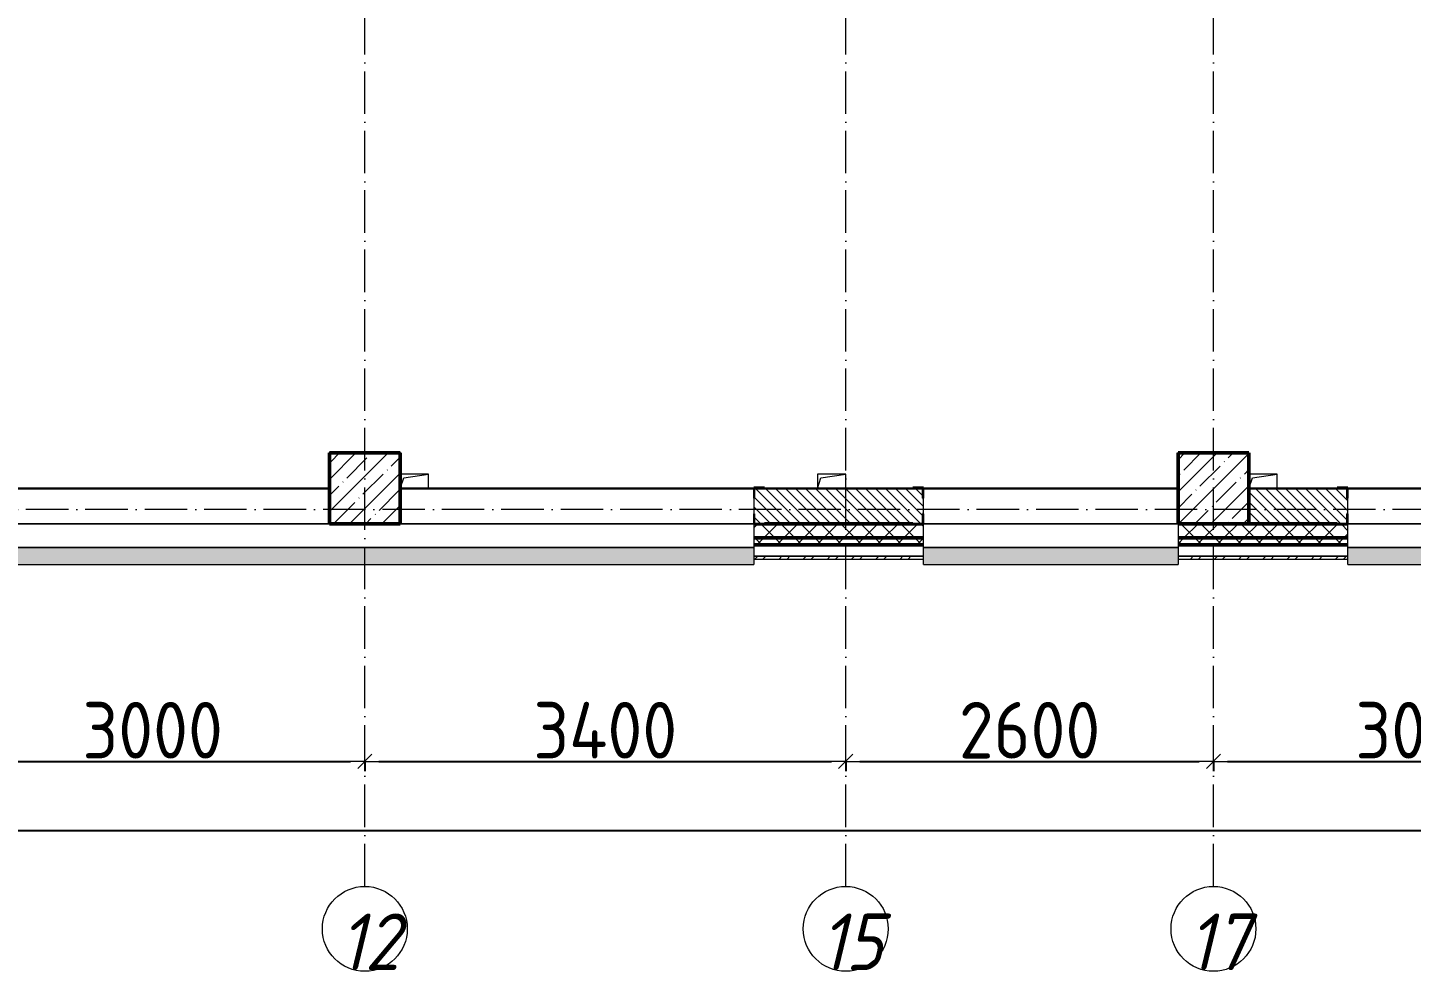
# Model space of a CAD drawing. Header units: millimetres. Extents: x -213536 to 1564669, y -45299 to 942238.
# Drawn here: x 567388 to 577171, y 281199 to 287869 of the extents above; entities that cross this region are included whole.
import ezdxf

# ---------------------------------------------------------------- set-up
doc = ezdxf.new("R2010")
doc.units = ezdxf.units.MM
doc.linetypes.add('50_200_ШТРИХ_1Т_ш5_п1_п1_', pattern=[700, 500, -100, 0, -100])
for name, color, linetype, lineweight in [('3) ЖБ 4м', 3, 'Continuous', 30), ('3.1) ЖБ окна 1.2 м', 102, 'Continuous', 30), ('A-____-____-DIMS', 7, 'Continuous', 9), ('A-GENM-____-MCUT', 7, 'Continuous', 25), ('A-GENM-____-OTLN', 7, 'Continuous', 9), ('A-GENM-____-OTLN-1', 7, 'Continuous', 25), ('A-GLAZ-____-OTLN', 7, 'Continuous', 9), ('A-WALL-____-MCUT-2', 7, 'Continuous', 50), ('A-WALL-____-MCUT-3', 7, 'Continuous', 9), ('A-WALL-____-OTLN', 7, 'Continuous', 9), ('A-WALL-____-PATT-1', 7, 'Continuous', 9), ('A-WALL-FNSH-MCUT-1', 7, 'Continuous', 9), ('S-COLS-____-MCUT', 7, 'Continuous', 50), ('S-COLS-____-OTLN', 7, 'Continuous', 9), ('S-GRID-____-IDEN', 7, 'Continuous', 9), ('S-GRID-____-OTLN-1', 7, '50_200_ШТРИХ_1Т_ш5_п1_п1_', 9)]:
    doc.layers.add(name, color=color, linetype=linetype, lineweight=lineweight)
doc.layers.add('A-GLAZ-____-OTLN-1', color=7, linetype='Continuous', lineweight=9, true_color=0xc0c0c0)
doc.styles.add('ISOCPEUR_I', font='isocpeui.ttf', dxfattribs={"width": 0.9, "height": 2.5})
doc.styles.add('СПДС', font='isocpeur.ttf', dxfattribs={"width": 0.9})
doc.dimstyles.new('Размера А3', dxfattribs={"dimtxt": 200, "dimasz": 100, "dimexe": 70, "dimexo": 100, "dimgap": 20, "dimtad": 1, "dimdec": 0, "dimrnd": 10, "dimzin": 0, "dimdsep": 46, "dimtxsty": 'СПДС', "dimblk": 'ARROWHEAD_6', "dimcen": 1, "dimclrd": 256, "dimclre": 256, "dimclrt": 256, "dimazin": 0, "dimtfac": 1, "dimtdec": 0, "dimtmove": 2, "dimatfit": 3, "dimfxl": 1, "dimtolj": 1, "dimtzin": 0, "dimarcsym": 0})
pattern_1 = [(45, (549721.47, 286281.11), (-70.71068, 70.71068), []), (135, (549721.47, 286281.11), (-70.71068, -70.71068), [])]
pattern_2 = [(135, (549721.475, 286281.11), (-35.35534, -35.35534), [])]

# ---------------------------------------------------------------- blocks, each defined once
blk = doc.blocks.new('BSC_Колонна _Прямоугольная - 500х500-V76-АР1_План отверстий 3 этажа в осях 1-64_А-ГГ')
at = {"layer": 'S-COLS-____-OTLN'}
h = blk.add_hatch(dxfattribs=at)
h.set_pattern_fill('FP_113', color=256, style=0, pattern_type=2)
h.set_pattern_definition([(45, (-20050, 1668.96), (-114.0493, 114.0493), []), (45, (-19935.95, 1668.96), (-114.0493, 114.0493), [201.613, -40.323, 3.353, -36.97])])
h.paths.add_polyline_path([(-250, -250), (250, -250), (250, 250), (-250, 250)], flags=0)
at = {"layer": 'S-COLS-____-MCUT'}
for p, q in [((250, 250), (-250, 250)), ((-250, 250), (-250, -250)), ((250, -250), (250, 250)), ((-250, -250), (250, -250))]:
    blk.add_line(p, q, dxfattribs=at)
blk = doc.blocks.new('BSC_Колонна _Прямоугольная - 500х500-V104-АР1_План отверстий 3 этажа в осях 1-64_А-ГГ')
at = {"layer": 'S-COLS-____-OTLN'}
h = blk.add_hatch(dxfattribs=at)
h.set_pattern_fill('FP_127', color=256, style=0, pattern_type=2)
h.set_pattern_definition([(45, (-26050, 1668.96), (-114.0493, 114.0493), []), (45, (-25935.95, 1668.96), (-114.0493, 114.0493), [201.613, -40.323, 3.353, -36.97])])
h.paths.add_polyline_path([(-250, -250), (250, -250), (250, 250), (-250, 250)], flags=0)
at = {"layer": 'S-COLS-____-MCUT'}
for p, q in [((250, 250), (-250, 250)), ((-250, 250), (-250, -250)), ((250, -250), (250, 250)), ((-250, -250), (250, -250))]:
    blk.add_line(p, q, dxfattribs=at)
blk = doc.blocks.new('Фахверк_СКБ_Уголок - 250_2700-27497298-АР1_План отверстий 3 этажа в осях 1-64_А-ГГ')
at = {"layer": 'A-GENM-____-MCUT'}
for p, q in [((200, 181), (125, 181)), ((125, 181), (125, 106)), ((125, 106), (131, 106)), ((131, 106), (131, 175)), ((131, 175), (200, 175)), ((200, 175), (200, 181)), ((131, -6), (125, -6)), ((125, -6), (125, -81)), ((125, -81), (200, -81)), ((131, -75), (131, -6)), ((200, -75), (131, -75)), ((200, -81), (200, -75))]:
    blk.add_line(p, q, dxfattribs=at)
blk = doc.blocks.new('AR_Отверстие прямоугольное _в плите_ - AR_Отверстие прямоугольное _в плите_-30510712-АР1_План отверстий 3 этажа в осях 1-64_А-ГГ')
at = {"layer": 'A-GENM-____-OTLN'}
for p, q in [((100, 50), (-100, 50)), ((-100, -50), (-75, 25)), ((-75, 25), (100, 50)), ((100, -50), (100, 50))]:
    blk.add_line(p, q, dxfattribs=at)
blk = doc.blocks.new('AR_Отверстие прямоугольное _в плите_ - AR_Отверстие прямоугольное _в плите_-V184-АР1_План отверстий 3 этажа в осях 1-64_А-ГГ')
at = {"layer": 'A-GENM-____-OTLN'}
for p, q in [((100, 50), (-100, 50)), ((-100, 50), (-100, -50)), ((-100, -50), (-75, 25)), ((-75, 25), (100, 50)), ((100, -50), (100, 50))]:
    blk.add_line(p, q, dxfattribs=at)
blk = doc.blocks.new('Отлив_СКБ - Отлив витража_120_НВФ-31885342-АР1_План отверстий 3 этажа в осях 1-64_А-ГГ')
at = {"layer": 'A-GLAZ-____-OTLN-1'}
for points in [[(7800, -2), (7800, 0), (0, 0), (0, -2), (6195.9, -2)], [(7800, -120), (7800, -2), (0, -2), (0, -120), (6195.9, -120)]]:
    blk.add_hatch(color=256, dxfattribs=at).paths.add_polyline_path(points, flags=0)
at = {"layer": 'A-GLAZ-____-OTLN'}
for p, q in [((0, 0), (7800, 0)), ((7800, -2), (0, -2)), ((0, -120), (0, -83)), ((7800, -83), (7800, -120)), ((0, -120), (7800, -120))]:
    blk.add_line(p, q, dxfattribs=at)
blk = doc.blocks.new('Отлив_СКБ - Отлив витража_120_НВФ-V214-АР1_План отверстий 3 этажа в осях 1-64_А-ГГ')
at = {"layer": 'A-GLAZ-____-OTLN-1'}
for points in [[(0, -2), (1800, -2), (1800, 0), (0, 0)], [(730.8, -120), (1800, -120), (1800, -2), (0, -2), (0, -120)]]:
    blk.add_hatch(color=256, dxfattribs=at).paths.add_polyline_path(points, flags=0)
at = {"layer": 'A-GLAZ-____-OTLN'}
for p, q in [((0, 0), (1800, 0)), ((1800, -2), (0, -2)), ((0, -120), (0, -83)), ((1800, -63), (1800, -120)), ((0, -120), (1800, -120))]:
    blk.add_line(p, q, dxfattribs=at)
blk = doc.blocks.new('Отлив_СКБ - Отлив витража_120_НВФ-31885687-АР1_План отверстий 3 этажа в осях 1-64_А-ГГ')
at = {"layer": 'A-GLAZ-____-OTLN-1'}
for points in [[(0, 0), (0, -2), (1800, -2), (1800, 0), (534.2, 0)], [(0, -2), (0, -120), (1800, -120), (1800, -2), (534.2, -2)]]:
    blk.add_hatch(color=256, dxfattribs=at).paths.add_polyline_path(points, flags=0)
at = {"layer": 'A-GLAZ-____-OTLN'}
for p, q in [((0, 0), (1800, 0)), ((1800, -2), (0, -2)), ((0, -120), (0, -83)), ((1800, -83), (1800, -120)), ((0, -120), (1800, -120))]:
    blk.add_line(p, q, dxfattribs=at)
blk = doc.blocks.new('Ось сетки - Круг_Ø6_00__ISO-2_5_0_9K_-25732049-АР1_План отверстий 3 этажа в осях 1-64_А-ГГ')
at = {"layer": 'S-GRID-____-IDEN'}
blk.add_circle((0, 0), 3, dxfattribs=at)
blk = doc.blocks.new('ARROWHEAD_6')
at = {"color": 0, "linetype": 'Continuous'}
for p, q in [((0, 0), (-1, 0)), ((-0.5, -0.5), (0.5, 0.5))]:
    blk.add_line(p, q, dxfattribs=at)
blk = doc.blocks.new('*D5413')
at = {"layer": 'A-____-____-DIMS', "lineweight": -2, "transparency": 16777216}
for p, q in [((566771.5, 282688.7), (566771.5, 282612.6)), ((566871.5, 282682.6), (569671.5, 282682.6)), ((569771.5, 282688.7), (569771.5, 282612.6))]:
    blk.add_line(p, q, dxfattribs=at)
at = {"layer": 'Defpoints', "color": 0, "lineweight": 50, "transparency": 16777216}
for p in [(566771.5, 282788.7), (569771.5, 282788.7), (569771.5, 282682.6)]:
    blk.add_point(p, dxfattribs=at)
at = {"layer": 'A-____-____-DIMS', "lineweight": -2, "transparency": 16777216, "xscale": 100, "yscale": 100, "zscale": 100, "rotation": 180}
blk.add_blockref('ARROWHEAD_6', (566771.5, 282682.6), dxfattribs=at)
at = {"layer": 'A-____-____-DIMS', "lineweight": -2, "transparency": 16777216, "xscale": 100, "yscale": 100, "zscale": 100}
blk.add_blockref('ARROWHEAD_6', (569771.5, 282682.6), dxfattribs=at)
at = {"layer": 'A-____-____-DIMS', "transparency": 16777216, "insert": (568271.5, 282902.6), "char_height": 400, "attachment_point": 5, "style": 'СПДС'}
blk.add_mtext('\\A1;3000', dxfattribs=at)
blk = doc.blocks.new('*D5414')
at = {"layer": 'A-____-____-DIMS', "lineweight": -2, "transparency": 16777216}
for p, q in [((569771.5, 282688.7), (569771.5, 282612.6)), ((569871.5, 282682.6), (573071.5, 282682.6)), ((573171.5, 282688.7), (573171.5, 282612.6))]:
    blk.add_line(p, q, dxfattribs=at)
at = {"layer": 'Defpoints', "color": 0, "lineweight": 50, "transparency": 16777216}
for p in [(569771.5, 282788.7), (573171.5, 282788.7), (573171.5, 282682.6)]:
    blk.add_point(p, dxfattribs=at)
at = {"layer": 'A-____-____-DIMS', "lineweight": -2, "transparency": 16777216, "xscale": 100, "yscale": 100, "zscale": 100, "rotation": 180}
blk.add_blockref('ARROWHEAD_6', (569771.5, 282682.6), dxfattribs=at)
at = {"layer": 'A-____-____-DIMS', "lineweight": -2, "transparency": 16777216, "xscale": 100, "yscale": 100, "zscale": 100}
blk.add_blockref('ARROWHEAD_6', (573171.5, 282682.6), dxfattribs=at)
at = {"layer": 'A-____-____-DIMS', "transparency": 16777216, "insert": (571471.5, 282902.6), "char_height": 400, "attachment_point": 5, "style": 'СПДС'}
blk.add_mtext('\\A1;3400', dxfattribs=at)
blk = doc.blocks.new('*D5415')
at = {"layer": 'A-____-____-DIMS', "lineweight": -2, "transparency": 16777216}
for p, q in [((573171.5, 282688.7), (573171.5, 282612.6)), ((573271.5, 282682.6), (575671.5, 282682.6)), ((575771.5, 282688.7), (575771.5, 282612.6))]:
    blk.add_line(p, q, dxfattribs=at)
at = {"layer": 'Defpoints', "color": 0, "lineweight": 50, "transparency": 16777216}
for p in [(573171.5, 282788.7), (575771.5, 282788.7), (575771.5, 282682.6)]:
    blk.add_point(p, dxfattribs=at)
at = {"layer": 'A-____-____-DIMS', "lineweight": -2, "transparency": 16777216, "xscale": 100, "yscale": 100, "zscale": 100, "rotation": 180}
blk.add_blockref('ARROWHEAD_6', (573171.5, 282682.6), dxfattribs=at)
at = {"layer": 'A-____-____-DIMS', "lineweight": -2, "transparency": 16777216, "xscale": 100, "yscale": 100, "zscale": 100}
blk.add_blockref('ARROWHEAD_6', (575771.5, 282682.6), dxfattribs=at)
at = {"layer": 'A-____-____-DIMS', "transparency": 16777216, "insert": (574471.5, 282902.6), "char_height": 400, "attachment_point": 5, "style": 'СПДС'}
blk.add_mtext('\\A1;2600', dxfattribs=at)
blk = doc.blocks.new('*D5416')
at = {"layer": 'A-____-____-DIMS', "lineweight": -2, "transparency": 16777216}
for p, q in [((575771.5, 282688.7), (575771.5, 282612.6)), ((575871.5, 282682.6), (578671.5, 282682.6)), ((578771.5, 282688.7), (578771.5, 282612.6))]:
    blk.add_line(p, q, dxfattribs=at)
at = {"layer": 'Defpoints', "color": 0, "lineweight": 50, "transparency": 16777216}
for p in [(575771.5, 282788.7), (578771.5, 282788.7), (578771.5, 282682.6)]:
    blk.add_point(p, dxfattribs=at)
at = {"layer": 'A-____-____-DIMS', "lineweight": -2, "transparency": 16777216, "xscale": 100, "yscale": 100, "zscale": 100, "rotation": 180}
blk.add_blockref('ARROWHEAD_6', (575771.5, 282682.6), dxfattribs=at)
at = {"layer": 'A-____-____-DIMS', "lineweight": -2, "transparency": 16777216, "xscale": 100, "yscale": 100, "zscale": 100}
blk.add_blockref('ARROWHEAD_6', (578771.5, 282682.6), dxfattribs=at)
at = {"layer": 'A-____-____-DIMS', "transparency": 16777216, "insert": (577271.5, 282902.6), "char_height": 400, "attachment_point": 5, "style": 'СПДС'}
blk.add_mtext('\\A1;3000', dxfattribs=at)
blk = doc.blocks.new('*D5437')
at = {"layer": 'A-____-____-DIMS', "lineweight": -2, "transparency": 16777216}
for p, q in [((547371.5, 282200.4), (547371.5, 282124.4)), ((547471.5, 282194.4), (650771.5, 282194.4)), ((650871.5, 282200.4), (650871.5, 282124.4))]:
    blk.add_line(p, q, dxfattribs=at)
at = {"layer": 'Defpoints', "color": 0, "lineweight": 50, "transparency": 16777216}
for p in [(547371.5, 282300.4), (650871.5, 282300.4), (650871.5, 282194.4)]:
    blk.add_point(p, dxfattribs=at)
at = {"layer": 'A-____-____-DIMS', "lineweight": -2, "transparency": 16777216, "xscale": 100, "yscale": 100, "zscale": 100, "rotation": 180}
blk.add_blockref('ARROWHEAD_6', (547371.5, 282194.4), dxfattribs=at)
at = {"layer": 'A-____-____-DIMS', "lineweight": -2, "transparency": 16777216, "xscale": 100, "yscale": 100, "zscale": 100}
blk.add_blockref('ARROWHEAD_6', (650871.5, 282194.4), dxfattribs=at)
at = {"layer": 'A-____-____-DIMS', "transparency": 16777216, "insert": (599121.5, 282414.4), "char_height": 400, "attachment_point": 5, "style": 'СПДС'}
blk.add_mtext('\\A1;103500', dxfattribs=at)

msp = doc.modelspace()

# ---------------------------------------------------------------- hatches: boundary and pattern name
at = {"layer": 'A-WALL-____-PATT-1'}
h = msp.add_hatch(dxfattribs=at)
h.set_pattern_fill('FP_6', color=256, style=0, pattern_type=2)
h.set_pattern_definition(pattern_2)
h.paths.add_polyline_path([(573646.5, 284362.2), (573715.5, 284362.2), (573715.5, 284431.2), (573721.5, 284431.2), (573721.5, 284543.2), (573715.5, 284543.2), (573715.5, 284612.2), (572527.5, 284612.2), (572527.5, 284543.2), (572521.5, 284543.2), (572521.5, 284431.2), (572527.5, 284431.2), (572527.5, 284362.2), (572684.8, 284362.2)], flags=0)
h = msp.add_hatch(dxfattribs=at)
h.set_pattern_fill('FP_6', color=256, style=0, pattern_type=2)
h.set_pattern_definition(pattern_2)
h.paths.add_polyline_path([(576021.5, 284362.2), (576715.5, 284362.2), (576715.5, 284431.2), (576721.5, 284431.2), (576721.5, 284543.2), (576715.5, 284543.2), (576715.5, 284612.2), (576021.5, 284612.2)], flags=0)
h = msp.add_hatch(dxfattribs=at)
h.set_pattern_fill('FP_1', color=256, style=0, pattern_type=2)
h.set_pattern_definition(pattern_1)
h.paths.add_polyline_path([(650471.5, 284262.2), (650971.5, 284262.2), (650971.5, 284362.2), (641946.5, 284362.2), (641946.5, 284356.2), (641871.5, 284356.2), (641871.5, 284262.2), (650453.3, 284262.2)], flags=0)
h.paths.add_polyline_path([(638964.7, 284262.2), (640071.5, 284262.2), (640071.5, 284356.2), (639996.5, 284356.2), (639996.5, 284362.2), (632121.5, 284362.2), (632121.5, 284262.2), (638721.5, 284262.2)], flags=0)
h.paths.add_polyline_path([(631121.5, 284262.2), (631121.5, 284362.2), (629996.5, 284362.2), (629996.5, 284356.2), (629921.5, 284356.2), (629921.5, 284262.2), (631011.2, 284262.2)], flags=0)
h.paths.add_polyline_path([(628121.5, 284262.2), (628121.5, 284356.2), (628046.5, 284356.2), (628046.5, 284362.2), (626996.5, 284362.2), (626996.5, 284356.2), (626921.5, 284356.2), (626921.5, 284262.2), (627476.2, 284262.2)], flags=0)
h.paths.add_polyline_path([(625121.5, 284262.2), (625121.5, 284362.2), (623996.5, 284362.2), (623996.5, 284356.2), (623921.5, 284356.2), (623921.5, 284262.2), (623996.5, 284262.2)], flags=0)
h.paths.add_polyline_path([(620721.5, 284262.2), (622121.5, 284262.2), (622121.5, 284362.2), (620796.5, 284362.2), (620796.5, 284356.2), (620721.5, 284356.2)], flags=0)
h.paths.add_polyline_path([(618638.9, 284262.2), (618921.5, 284262.2), (618921.5, 284356.2), (618846.5, 284356.2), (618846.5, 284362.2), (617796.5, 284362.2), (617796.5, 284356.2), (617721.5, 284356.2), (617721.5, 284262.2), (617755.2, 284262.2)], flags=0)
h.paths.add_polyline_path([(615921.5, 284262.2), (615921.5, 284362.2), (614796.5, 284362.2), (614796.5, 284356.2), (614721.5, 284356.2), (614721.5, 284262.2), (614796.5, 284262.2)], flags=0)
h.paths.add_polyline_path([(612571.5, 284262.2), (612921.5, 284262.2), (612921.5, 284356.2), (612846.5, 284356.2), (612846.5, 284362.2), (611796.5, 284362.2), (611796.5, 284356.2), (611721.5, 284356.2), (611721.5, 284262.2), (612452.8, 284262.2)], flags=0)
h.paths.add_polyline_path([(609921.5, 284262.2), (609921.5, 284356.2), (609846.5, 284356.2), (609846.5, 284362.2), (608796.5, 284362.2), (608796.5, 284356.2), (608721.5, 284356.2), (608721.5, 284262.2), (609801.6, 284262.2)], flags=0)
h.paths.add_polyline_path([(606921.5, 284262.2), (606921.5, 284356.2), (606846.5, 284356.2), (606846.5, 284362.2), (605796.5, 284362.2), (605796.5, 284356.2), (605721.5, 284356.2), (605721.5, 284262.2), (606266.7, 284262.2)], flags=0)
h.paths.add_polyline_path([(602731.7, 284262.2), (603921.5, 284262.2), (603921.5, 284356.2), (603846.5, 284356.2), (603846.5, 284362.2), (602796.5, 284362.2), (602796.5, 284356.2), (602721.5, 284356.2), (602721.5, 284262.2), (602727.5, 284262.2)], flags=0)
h.paths.add_polyline_path([(599721.5, 284262.2), (600921.5, 284262.2), (600921.5, 284356.2), (600846.5, 284356.2), (600846.5, 284362.2), (599796.5, 284362.2), (599796.5, 284356.2), (599721.5, 284356.2)], flags=0)
h.paths.add_polyline_path([(594778.1, 284262.2), (594921.5, 284262.2), (594921.5, 284356.2), (594846.5, 284356.2), (594846.5, 284362.2), (593796.5, 284362.2), (593796.5, 284356.2), (593721.5, 284356.2), (593721.5, 284262.2), (594571.5, 284262.2)], flags=0)
h.paths.add_polyline_path([(591921.5, 284262.2), (591921.5, 284356.2), (591846.5, 284356.2), (591846.5, 284362.2), (590796.5, 284362.2), (590796.5, 284356.2), (590721.5, 284356.2), (590721.5, 284262.2), (591915.5, 284262.2)], flags=0)
h.paths.add_polyline_path([(588592, 284262.2), (588921.5, 284262.2), (588921.5, 284356.2), (588846.5, 284356.8), (588846.5, 284362.2), (587521.5, 284362.2), (587521.5, 284262.2)], flags=0)
h.paths.add_polyline_path([(585057.1, 284262.2), (585721.5, 284262.2), (585721.5, 284356.2), (585646.5, 284356.2), (585646.5, 284362.2), (584521.5, 284362.2), (584521.5, 284262.2)], flags=0)
h.paths.add_polyline_path([(582721.5, 284262.2), (582721.5, 284356.2), (582646.5, 284356.2), (582646.5, 284362.2), (581596.5, 284362.2), (581596.5, 284356.2), (581521.5, 284356.2), (581522.2, 284262.2), (582715.5, 284262.2)], flags=0)
h.paths.add_polyline_path([(579721.5, 284262.2), (579721.5, 284356.2), (579646.5, 284356.2), (579646.5, 284362.2), (578521.5, 284362.2), (578521.5, 284262.2), (578871, 284262.2)], flags=0)
h.paths.add_polyline_path([(576721.5, 284262.2), (576721.5, 284356.2), (576646.5, 284356.2), (576646.5, 284362.2), (575521.5, 284362.2), (575521.5, 284262.2), (576219.8, 284262.2)], flags=0)
h.paths.add_polyline_path([(573721.5, 284262.2), (573721.5, 284356.2), (573646.5, 284356.2), (573646.5, 284362.2), (572596.5, 284362.2), (572596.5, 284356.2), (572521.5, 284356.2), (572521.5, 284262.2), (572684.8, 284262.2)], flags=0)
h.paths.add_polyline_path([(563847.5, 284262.2), (564721.5, 284262.2), (564721.5, 284356.2), (564646.5, 284356.2), (564646.5, 284362.2), (563596.5, 284362.2), (563596.5, 284356.2), (563521.5, 284356.2), (563521.5, 284262.2)], flags=0)
h.paths.add_polyline_path([(562080, 284262.2), (562521.5, 284262.2), (562521.5, 284356.2), (562446.5, 284356.2), (562446.5, 284362.2), (557196.5, 284362.2), (557196.5, 284356.2), (557121.5, 284356.2), (557121.5, 284262.2), (560621.5, 284262.2)], flags=0)
h.paths.add_polyline_path([(555010.2, 284262.2), (556121.5, 284262.2), (556121.5, 284356.2), (556046.5, 284356.2), (556046.5, 284362.2), (547271.5, 284362.2), (547271.5, 284262.2), (553242.7, 284262.2)], flags=0)
h = msp.add_hatch(dxfattribs=at)
h.set_pattern_fill('FP_1', color=256, style=0, pattern_type=2)
h.set_pattern_definition(pattern_1)
h.paths.add_polyline_path([(650971.5, 284212.2), (651071.5, 284212.2), (651071.5, 284262.2), (641871.5, 284262.2), (641871.5, 284212.2), (650453.3, 284212.2)], flags=0)
h.paths.add_polyline_path([(638964.7, 284212.2), (640071.5, 284212.2), (640071.5, 284262.2), (632121.5, 284262.2), (632121.5, 284212.2), (638081, 284212.2)], flags=0)
h.paths.add_polyline_path([(631011.2, 284212.2), (631121.5, 284212.2), (631121.5, 284262.2), (629921.5, 284262.2), (629921.5, 284212.2), (630127.4, 284212.2)], flags=0)
h.paths.add_polyline_path([(626921.5, 284212.2), (628121.5, 284212.2), (628121.5, 284262.2), (626921.5, 284262.2)], flags=0)
h.paths.add_polyline_path([(623941.3, 284212.2), (625121.5, 284212.2), (625121.5, 284262.2), (623921.5, 284262.2), (623921.5, 284212.2)], flags=0)
h.paths.add_polyline_path([(622121.5, 284212.2), (622121.5, 284262.2), (620721.5, 284262.2), (620721.5, 284212.2), (621290.1, 284212.2)], flags=0)
h.paths.add_polyline_path([(618921.5, 284212.2), (618921.5, 284262.2), (617721.5, 284262.2), (617721.5, 284212.2), (618638.9, 284212.2)], flags=0)
h.paths.add_polyline_path([(615921.5, 284212.2), (615921.5, 284262.2), (614721.5, 284262.2), (614721.5, 284212.2)], flags=0)
h.paths.add_polyline_path([(612921.5, 284212.2), (612921.5, 284262.2), (611721.5, 284262.2), (611721.5, 284212.2), (612452.8, 284212.2)], flags=0)
h.paths.add_polyline_path([(608721.5, 284212.2), (609921.5, 284212.2), (609921.5, 284262.2), (608721.5, 284262.2)], flags=0)
h.paths.add_polyline_path([(605721.5, 284212.2), (606921.5, 284212.2), (606921.5, 284262.2), (605721.5, 284262.2)], flags=0)
h.paths.add_polyline_path([(602731.7, 284212.2), (603921.5, 284212.2), (603921.5, 284262.2), (602721.5, 284262.2), (602721.5, 284212.2)], flags=0)
h.paths.add_polyline_path([(600921.5, 284212.2), (600921.5, 284262.2), (599721.5, 284262.2), (599721.5, 284212.2), (600080.5, 284212.2)], flags=0)
h.paths.add_polyline_path([(594778.1, 284212.2), (594921.5, 284212.2), (594921.5, 284262.2), (593721.5, 284262.2), (593721.5, 284212.2), (593894.4, 284212.2)], flags=0)
h.paths.add_polyline_path([(591921.5, 284212.2), (591921.5, 284262.2), (590721.5, 284262.2), (590721.5, 284212.2), (591243.2, 284212.2)], flags=0)
h.paths.add_polyline_path([(588592, 284212.2), (588921.5, 284212.2), (588921.5, 284262.2), (587521.5, 284262.2), (587521.5, 284212.2)], flags=0)
h.paths.add_polyline_path([(585721.5, 284212.2), (585721.5, 284262.2), (584521.5, 284262.2), (584521.5, 284212.2), (585057.1, 284212.2)], flags=0)
h.paths.add_polyline_path([(582721.5, 284212.2), (582721.5, 284262.2), (581521.5, 284262.2), (581522.2, 284212.2)], flags=0)
h.paths.add_polyline_path([(579721.5, 284212.2), (579721.5, 284262.2), (578521.5, 284262.2), (578521.5, 284212.2), (578871, 284212.2)], flags=0)
h.paths.add_polyline_path([(576721.5, 284212.2), (576721.5, 284262.2), (575521.5, 284262.2), (575521.5, 284212.2), (576219.8, 284212.2)], flags=0)
h.paths.add_polyline_path([(572684.8, 284212.2), (573721.5, 284212.2), (573721.5, 284262.2), (572521.5, 284262.2), (572521.5, 284212.2)], flags=0)
h.paths.add_polyline_path([(563521.5, 284212.2), (564721.5, 284212.2), (564721.5, 284262.2), (563521.5, 284262.2)], flags=0)
h.paths.add_polyline_path([(562521.5, 284212.2), (562521.5, 284262.2), (557121.5, 284262.2), (557121.5, 284212.2), (562080, 284212.2)], flags=0)
h.paths.add_polyline_path([(555893.9, 284212.2), (556121.5, 284212.2), (556121.5, 284262.2), (547171.5, 284262.2), (547171.5, 284212.2), (555010.2, 284212.2)], flags=0)
h = msp.add_hatch(dxfattribs=at)
h.set_pattern_fill('FP_3', color=256, style=0, pattern_type=2)
h.set_pattern_definition([(45, (549721.47, 286281.11), (-85.5366, 85.5366), []), (45, (549778.5, 286281.11), (-85.5366, 85.5366), [])])
h.paths.add_polyline_path([(588036.5, 284112.2), (588036.5, 284132.2), (587522.5, 284132.2), (587522.5, 284112.2)], flags=0)
h.paths.add_polyline_path([(585721.5, 284112.2), (585721.5, 284132.2), (584521.5, 284132.2), (584521.5, 284112.2), (585057.1, 284112.2)], flags=0)
h.paths.add_polyline_path([(582721.5, 284112.2), (582721.5, 284132.2), (581522.5, 284132.2), (581522.5, 284112.2)], flags=0)
h.paths.add_polyline_path([(579721.5, 284112.2), (579721.5, 284132.2), (578521.5, 284132.2), (578521.5, 284112.2), (578871, 284112.2)], flags=0)
h.paths.add_polyline_path([(576219.8, 284112.2), (576721.5, 284112.2), (576721.5, 284132.2), (575522.5, 284132.2), (575522.5, 284112.2)], flags=0)
h.paths.add_polyline_path([(573721.5, 284112.2), (573721.5, 284132.2), (572521.5, 284132.2), (572521.5, 284112.2), (572684.8, 284112.2)], flags=0)
h.paths.add_polyline_path([(563847.5, 284112.2), (564721.5, 284112.2), (564721.5, 284132.2), (563521.5, 284132.2), (563521.5, 284112.2)], flags=0)
h.paths.add_polyline_path([(562521.5, 284112.2), (562521.5, 284132.2), (557121.5, 284132.2), (557121.5, 284112.2), (562080, 284112.2)], flags=0)
h.paths.add_polyline_path([(555893.9, 284112.2), (556121.5, 284112.2), (556121.5, 284132.2), (547041.5, 284132.2), (547041.5, 284112.2), (555010.2, 284112.2)], flags=0)

# ---------------------------------------------------------------- linework, layer by layer
at = {"layer": '3) ЖБ 4м'}
for points in [[(569521.5, 284612.2), (569521.5, 284862.2), (570021.5, 284862.2), (570021.5, 284612.2)], [(575521.5, 284612.2), (575521.5, 284862.2), (576021.5, 284862.2), (576021.5, 284612.2)]]:
    msp.add_lwpolyline(points, dxfattribs=at)
at = {"layer": '3.1) ЖБ окна 1.2 м'}
for points in [[(567021.5, 284612.2), (569515.5, 284612.2)], [(570021.5, 284612.2), (575521.5, 284612.2)], [(576021.5, 284612.2), (578521.5, 284612.2)]]:
    msp.add_lwpolyline(points, dxfattribs=at)
at = {"layer": 'A-WALL-____-MCUT-2'}
for p, q in [((573646.5, 284362.2), (572596.5, 284362.2)), ((572596.5, 284362.2), (573646.5, 284362.2)), ((576646.5, 284362.2), (576021.5, 284362.2)), ((576021.5, 284362.2), (576646.5, 284362.2)), ((572521.5, 284262.2), (573721.5, 284262.2)), ((572521.5, 284212.2), (573721.5, 284212.2)), ((575521.5, 284262.2), (576721.5, 284262.2)), ((575521.5, 284212.2), (576721.5, 284212.2))]:
    msp.add_line(p, q, dxfattribs=at)
at = {"layer": 'A-WALL-____-MCUT-3'}
for p, q in [((573646.5, 284612.2), (572596.5, 284612.2)), ((576646.5, 284612.2), (576021.5, 284612.2)), ((572521.5, 284543.2), (572521.5, 284431.2)), ((573721.5, 284431.2), (573721.5, 284543.2)), ((576721.5, 284431.2), (576721.5, 284543.2)), ((572521.5, 284356.2), (572521.5, 284132.2)), ((573721.5, 284132.2), (573721.5, 284356.2)), ((575521.5, 284362.2), (575521.5, 284132.2)), ((576721.5, 284132.2), (576721.5, 284356.2)), ((572521.5, 284132.2), (573721.5, 284132.2)), ((575521.5, 284132.2), (576721.5, 284132.2))]:
    msp.add_line(p, q, dxfattribs=at)
at = {"layer": 'A-WALL-____-OTLN'}
for p, q in [((567021.5, 284612.2), (569521.5, 284612.2)), ((570021.5, 284612.2), (572521.5, 284612.2)), ((573721.5, 284612.2), (575521.5, 284612.2)), ((576721.5, 284612.2), (578521.5, 284612.2)), ((567021.5, 284362.2), (569521.5, 284362.2)), ((569521.5, 284362.2), (567021.5, 284362.2)), ((570021.5, 284362.2), (572521.5, 284362.2)), ((572521.5, 284362.2), (570021.5, 284362.2)), ((573721.5, 284362.2), (575521.5, 284362.2)), ((575521.5, 284362.2), (573721.5, 284362.2)), ((576721.5, 284362.2), (578521.5, 284362.2)), ((578521.5, 284362.2), (576721.5, 284362.2))]:
    msp.add_line(p, q, dxfattribs=at)
at = {"layer": 'A-WALL-FNSH-MCUT-1'}
for p, q in [((573721.5, 284132.2), (572521.5, 284132.2)), ((572521.5, 284132.2), (572521.5, 284112.2)), ((572521.5, 284112.2), (573721.5, 284112.2)), ((573721.5, 284112.2), (573721.5, 284132.2)), ((576721.5, 284132.2), (575522.5, 284132.2)), ((575522.5, 284132.2), (575522.5, 284112.2)), ((575522.5, 284112.2), (576721.5, 284112.2)), ((576721.5, 284112.2), (576721.5, 284132.2))]:
    msp.add_line(p, q, dxfattribs=at)
at = {"layer": 'S-GRID-____-OTLN-1', "color": 251, "ltscale": 0.6, "true_color": 0x636466}
for p, q in [((569771.5, 281798.5), (569771.5, 336162.1)), ((573171.5, 281798.5), (573171.5, 336162.1)), ((575771.5, 281798.5), (575771.5, 296431.7)), ((653795.9, 284462.2), (545052.7, 284462.2))]:
    msp.add_line(p, q, dxfattribs=at)

# ---------------------------------------------------------------- block references
at = {"layer": 'A-GENM-____-OTLN'}
for name, p in [('AR_Отверстие прямоугольное _в плите_ - AR_Отверстие прямоугольное _в плите_-30510712-АР1_План отверстий 3 этажа в осях 1-64_А-ГГ', (570121.5, 284662.2)), ('AR_Отверстие прямоугольное _в плите_ - AR_Отверстие прямоугольное _в плите_-V184-АР1_План отверстий 3 этажа в осях 1-64_А-ГГ', (573071.5, 284662.2)), ('AR_Отверстие прямоугольное _в плите_ - AR_Отверстие прямоугольное _в плите_-30510712-АР1_План отверстий 3 этажа в осях 1-64_А-ГГ', (576121.5, 284662.2))]:
    msp.add_blockref(name, p, dxfattribs=at)
at = {"layer": 'A-GENM-____-OTLN-1'}
msp.add_blockref('Фахверк_СКБ_Уголок - 250_2700-27497298-АР1_План отверстий 3 этажа в осях 1-64_А-ГГ', (572396.5, 284437.2), dxfattribs=at)
at = {"layer": 'A-GENM-____-OTLN-1', "rotation": 180}
for p in [(573846.5, 284537.2), (576846.5, 284537.2)]:
    msp.add_blockref('Фахверк_СКБ_Уголок - 250_2700-27497298-АР1_План отверстий 3 этажа в осях 1-64_А-ГГ', p, dxfattribs=at)
at = {"layer": 'A-GLAZ-____-OTLN'}
for name, p in [('Отлив_СКБ - Отлив витража_120_НВФ-31885342-АР1_План отверстий 3 этажа в осях 1-64_А-ГГ', (564721.5, 284195.2)), ('Отлив_СКБ - Отлив витража_120_НВФ-V214-АР1_План отверстий 3 этажа в осях 1-64_А-ГГ', (573721.5, 284195.2)), ('Отлив_СКБ - Отлив витража_120_НВФ-31885687-АР1_План отверстий 3 этажа в осях 1-64_А-ГГ', (576721.5, 284195.2))]:
    msp.add_blockref(name, p, dxfattribs=at)
at = {"layer": 'S-COLS-____-OTLN'}
for name, p in [('BSC_Колонна _Прямоугольная - 500х500-V76-АР1_План отверстий 3 этажа в осях 1-64_А-ГГ', (569771.5, 284612.2)), ('BSC_Колонна _Прямоугольная - 500х500-V104-АР1_План отверстий 3 этажа в осях 1-64_А-ГГ', (575771.5, 284612.2))]:
    msp.add_blockref(name, p, dxfattribs=at)
at = {"layer": 'S-GRID-____-IDEN', "xscale": 99.99999999999993, "yscale": 99.99999999999993, "zscale": 99.99999999999993}
for p in [(569771.5, 281498.5), (573171.5, 281498.5), (575771.5, 281498.5)]:
    msp.add_blockref('Ось сетки - Круг_Ø6_00__ISO-2_5_0_9K_-25732049-АР1_План отверстий 3 этажа в осях 1-64_А-ГГ', p, dxfattribs=at)

# ---------------------------------------------------------------- texts
at = {"layer": 'S-GRID-____-IDEN', "char_height": 400, "width": 346.329, "attachment_point": 1, "style": 'ISOCPEUR_I'}
for s, insert in [('12', (569590.4, 281607.3)), ('15', (572990.4, 281607.3)), ('17', (575590.4, 281607.3))]:
    msp.add_mtext(s, dxfattribs=dict(at, insert=insert))

# ---------------------------------------------------------------- dimensions: what is measured, and where the dimension line sits
at = {"layer": 'A-____-____-DIMS'}
for base, p1, p2, picture, middle in [((569771.5, 282682.6), (566771.5, 282788.7), (569771.5, 282788.7), '*D5413', (568271.5, 282902.6)), ((573171.5, 282682.6), (569771.5, 282788.7), (573171.5, 282788.7), '*D5414', (571471.5, 282902.6)), ((575771.5, 282682.6), (573171.5, 282788.7), (575771.5, 282788.7), '*D5415', (574471.5, 282902.6)), ((578771.5, 282682.6), (575771.5, 282788.7), (578771.5, 282788.7), '*D5416', (577271.5, 282902.6)), ((650871.5, 282194.4), (547371.5, 282300.4), (650871.5, 282300.4), '*D5437', (599121.5, 282414.4))]:
    dim = msp.add_linear_dim(base=base, p1=p1, p2=p2, dimstyle='Размера А3', override={"dimtxt": 400}, dxfattribs=at)
    dim.commit()
    dim.dimension.update_dxf_attribs({"geometry": picture, "text_midpoint": middle})

doc.saveas('drawing.dxf')
